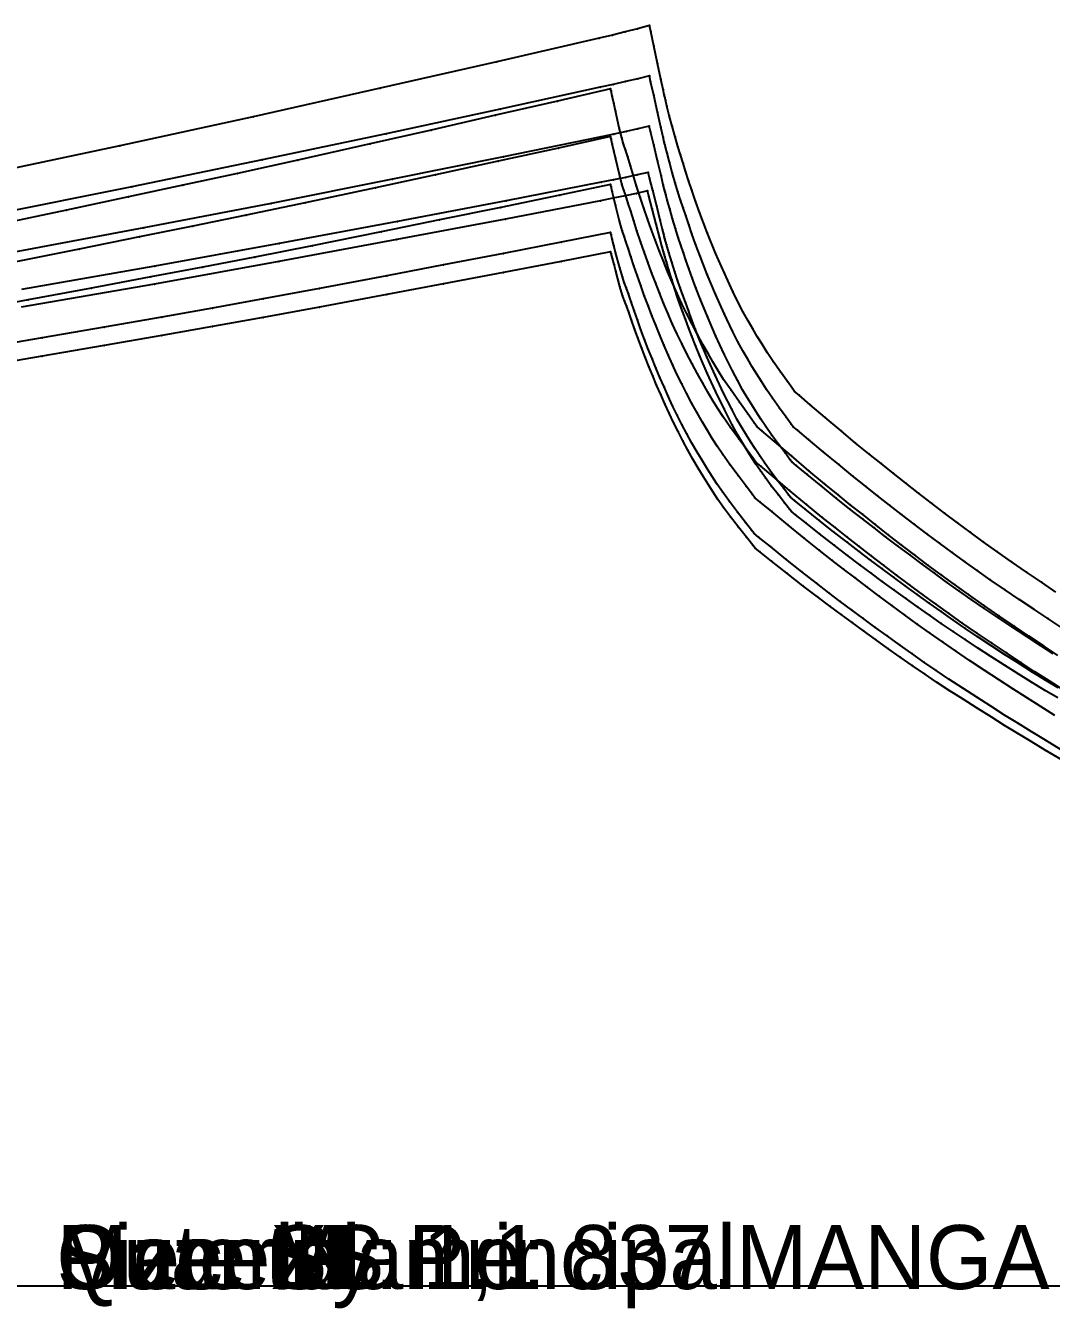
# Model space of a CAD drawing. Extents: x 50 to 2594, y 47 to 2136.
# Drawn here: x 2308.7 to 2469.1, y 873.5 to 1074 of the extents above; entities that cross this region are included whole.
import ezdxf

# ---------------------------------------------------------------- set-up
doc = ezdxf.new("R2010")
doc.units = 0

# ---------------------------------------------------------------- blocks, each defined once
blk = doc.blocks.new('837.MANGA_XS')
at = {"layer": '1'}
blk.add_lwpolyline([(2470.107, 968.924), (2468.06, 970.164), (2466.029, 971.409), (2463.937, 972.707), (2461.791, 974.054), (2459.641, 975.423), (2457.536, 976.786), (2455.611, 978.054), (2453.742, 979.311), (2451.899, 980.572), (2450.054, 981.856), (2448.183, 983.177), (2446.31, 984.516), (2444.462, 985.849), (2442.666, 987.155), (2440.904, 988.447), (2439.128, 989.764), (2437.246, 991.186), (2435.162, 992.789), (2432.863, 994.583), (2430.693, 996.293), (2429.078, 997.572), (2428.445, 998.075), (2428.143, 998.451), (2427.377, 999.414), (2426.357, 1000.715), (2425.292, 1002.108), (2424.398, 1003.329), (2423.614, 1004.448), (2422.904, 1005.504), (2422.23, 1006.536), (2421.525, 1007.634), (2420.799, 1008.807), (2420.032, 1010.114), (2419.204, 1011.614), (2417.918, 1014.121), (2416.575, 1016.902), (2415.28, 1019.724), (2414.135, 1022.353), (2413.449, 1024.024), (2412.865, 1025.516), (2412.354, 1026.874), (2411.884, 1028.142), (2411.475, 1029.243), (2411.065, 1030.359), (2410.644, 1031.543), (2410.204, 1032.846), (2409.728, 1034.337), (2409.273, 1035.817), (2408.889, 1037.092), (2408.63, 1037.967), (2408.529, 1038.313), (2408.433, 1038.675), (2408.248, 1039.395), (2407.882, 1040.816), (2407.317, 1042.991), (2406.685, 1045.421), (2406.171, 1047.398), (2405.958, 1048.214), (2404.228, 1047.817), (2402.421, 1047.435), (2400.542, 1047.058), (2398.601, 1046.68), (2383.719, 1043.81), (2366.745, 1040.587), (2348.252, 1037.151), (2328.81, 1033.645), (2307.949, 1030.019)], dxfattribs=at)
at = {"layer": '14'}
blk.add_lwpolyline([(2470.624, 959.313), (2468.158, 960.778), (2465.945, 962.104), (2463.867, 963.362), (2461.805, 964.626), (2459.672, 965.949), (2457.484, 967.322), (2455.291, 968.718), (2453.141, 970.109), (2451.165, 971.411), (2449.243, 972.702), (2447.345, 974), (2445.441, 975.326), (2443.521, 976.683), (2441.606, 978.052), (2439.734, 979.402), (2437.947, 980.699), (2436.215, 981.964), (2434.457, 983.265), (2432.518, 984.729), (2430.243, 986.481), (2427.749, 988.432), (2425.33, 990.339), (2423.501, 991.787), (2422.777, 992.362), (2422.395, 992.839), (2421.437, 994.043), (2420.188, 995.628), (2418.933, 997.251), (2417.833, 998.726), (2416.954, 999.971), (2416.201, 1001.102), (2415.48, 1002.237), (2414.7, 1003.495), (2413.883, 1004.844), (2413.054, 1006.251), (2412.242, 1007.682), (2411.46, 1009.124), (2410.716, 1010.562), (2410.002, 1012.002), (2409.313, 1013.449), (2408.649, 1014.896), (2408.001, 1016.351), (2407.371, 1017.811), (2406.758, 1019.271), (2406.16, 1020.733), (2405.575, 1022.204), (2405, 1023.697), (2404.432, 1025.226), (2403.921, 1026.648), (2403.437, 1028.018), (2403.002, 1029.246), (2402.641, 1030.238), (2402.349, 1031.008), (2402.048, 1031.871), (2401.628, 1033.269), (2400.977, 1035.643), (2400.702, 1036.675), (2400.443, 1037.661), (2400.249, 1038.399), (2400.173, 1038.689), (2392.422, 1037.188), (2383.429, 1035.46), (2374.052, 1033.67), (2365.148, 1031.984), (2354.637, 1030.021), (2345.845, 1028.413), (2337.914, 1026.997), (2329.991, 1025.606), (2320.955, 1024.034), (2311.275, 1022.365), (2301.242, 1020.655)], dxfattribs=at)
at = {"layer": '2'}
for p in [(2405.958, 1048.214), (2400.173, 1038.689), (2428.445, 998.075), (2422.777, 992.362)]:
    blk.add_point(p, dxfattribs=at)
at = {"layer": '3'}
for p in [(2400.542, 1047.058), (2402.421, 1047.435), (2404.228, 1047.817), (2406.171, 1047.398), (2398.601, 1046.68), (2406.685, 1045.421), (2383.719, 1043.81), (2407.317, 1042.991), (2366.745, 1040.587), (2407.882, 1040.816), (2408.248, 1039.395), (2348.252, 1037.151), (2392.422, 1037.188), (2400.249, 1038.399), (2400.443, 1037.661), (2408.433, 1038.675), (2408.529, 1038.313), (2408.63, 1037.967), (2408.889, 1037.092), (2383.429, 1035.46), (2400.702, 1036.675), (2400.977, 1035.643), (2409.273, 1035.817), (2328.81, 1033.645), (2374.052, 1033.67), (2401.628, 1033.269), (2409.728, 1034.337), (2365.148, 1031.984), (2402.048, 1031.871), (2402.349, 1031.008), (2410.204, 1032.846), (2410.644, 1031.543), (2354.637, 1030.021), (2402.641, 1030.238), (2403.002, 1029.246), (2411.065, 1030.359), (2411.475, 1029.243), (2337.914, 1026.997), (2345.845, 1028.413), (2403.437, 1028.018), (2411.884, 1028.142), (2329.991, 1025.606), (2403.921, 1026.648), (2404.432, 1025.226), (2412.354, 1026.874), (2412.865, 1025.516), (2320.955, 1024.034), (2405, 1023.697), (2413.449, 1024.024), (2311.275, 1022.365), (2405.575, 1022.204), (2414.135, 1022.353), (2406.16, 1020.733), (2406.758, 1019.271), (2415.28, 1019.724), (2407.371, 1017.811), (2416.575, 1016.902), (2408.001, 1016.351), (2408.649, 1014.896), (2409.313, 1013.449), (2417.918, 1014.121), (2410.002, 1012.002), (2419.204, 1011.614), (2410.716, 1010.562), (2411.46, 1009.124), (2420.032, 1010.114), (2412.242, 1007.682), (2420.799, 1008.807), (2421.525, 1007.634), (2413.054, 1006.251), (2413.883, 1004.844), (2422.23, 1006.536), (2422.904, 1005.504), (2414.7, 1003.495), (2423.614, 1004.448), (2424.398, 1003.329), (2415.48, 1002.237), (2416.201, 1001.102), (2425.292, 1002.108), (2416.954, 999.971), (2426.357, 1000.715), (2427.377, 999.414), (2417.833, 998.726), (2418.933, 997.251), (2428.143, 998.451), (2429.078, 997.572), (2420.188, 995.628), (2430.693, 996.293), (2421.437, 994.043), (2422.395, 992.839), (2432.863, 994.583), (2435.162, 992.789), (2423.501, 991.787), (2437.246, 991.186), (2425.33, 990.339), (2439.128, 989.764), (2427.749, 988.432), (2440.904, 988.447), (2442.666, 987.155), (2430.243, 986.481), (2444.462, 985.849), (2432.518, 984.729), (2434.457, 983.265), (2446.31, 984.516), (2448.183, 983.177), (2436.215, 981.964), (2450.054, 981.856), (2437.947, 980.699), (2439.734, 979.402), (2451.899, 980.572), (2453.742, 979.311), (2441.606, 978.052), (2455.611, 978.054), (2457.536, 976.786), (2443.521, 976.683), (2445.441, 975.326), (2459.641, 975.423), (2447.345, 974), (2461.791, 974.054), (2449.243, 972.702), (2451.165, 971.411), (2463.937, 972.707), (2466.029, 971.409), (2453.141, 970.109), (2455.291, 968.718), (2468.06, 970.164), (2457.484, 967.322), (2459.672, 965.949), (2461.805, 964.626), (2463.867, 963.362), (2465.945, 962.104), (2468.158, 960.778)]:
    blk.add_point(p, dxfattribs=at)
at = {"layer": '4'}
for p in [(2428.445, 998.075, 5), (2422.777, 992.362, 5)]:
    blk.add_point(p, dxfattribs=at)
at = {"layer": '7'}
blk.add_line((2140.733, 877), (2486.433, 877), dxfattribs=at)
at = {"layer": '1'}
for s in ['Size: XS', 'Quantity: 1,1', 'Piece Name: 837.MANGA', 'Material: Principal']:
    blk.add_text(s, height=10, dxfattribs=at).set_placement((2313.5, 876.5))
blk = doc.blocks.new('837.MANGA_S')
at = {"layer": '1'}
blk.add_lwpolyline([(2470.157, 970.482), (2468.099, 971.754), (2466.059, 973.03), (2463.956, 974.36), (2461.8, 975.741), (2459.64, 977.143), (2457.524, 978.539), (2455.591, 979.839), (2453.713, 981.125), (2451.862, 982.417), (2450.01, 983.731), (2448.131, 985.082), (2446.25, 986.452), (2444.395, 987.816), (2442.592, 989.151), (2440.822, 990.472), (2439.04, 991.82), (2437.151, 993.273), (2435.059, 994.911), (2432.752, 996.746), (2430.575, 998.493), (2428.955, 999.8), (2428.32, 1000.314), (2428.018, 1000.696), (2427.253, 1001.673), (2426.235, 1002.996), (2425.173, 1004.41), (2424.28, 1005.65), (2423.499, 1006.786), (2422.792, 1007.858), (2422.121, 1008.904), (2421.419, 1010.019), (2420.696, 1011.209), (2419.933, 1012.534), (2419.111, 1014.055), (2417.834, 1016.596), (2416.503, 1019.414), (2415.22, 1022.272), (2414.088, 1024.935), (2413.41, 1026.627), (2412.834, 1028.138), (2412.329, 1029.513), (2411.866, 1030.797), (2411.463, 1031.911), (2411.058, 1033.04), (2410.645, 1034.238), (2410.212, 1035.558), (2409.744, 1037.066), (2409.297, 1038.563), (2408.921, 1039.853), (2408.667, 1040.739), (2408.569, 1041.089), (2408.474, 1041.455), (2408.294, 1042.183), (2407.936, 1043.62), (2407.386, 1045.819), (2406.769, 1048.277), (2406.266, 1050.276), (2406.059, 1051.102), (2404.329, 1050.703), (2402.52, 1050.318), (2400.642, 1049.939), (2398.7, 1049.558), (2383.813, 1046.669), (2366.834, 1043.423), (2348.334, 1039.964), (2328.886, 1036.432), (2308.019, 1032.78)], dxfattribs=at)
at = {"layer": '14'}
blk.add_lwpolyline([(2470.666, 960.807), (2468.186, 962.311), (2465.961, 963.671), (2463.872, 964.962), (2461.799, 966.258), (2459.655, 967.615), (2457.456, 969.023), (2455.252, 970.454), (2453.091, 971.88), (2451.106, 973.214), (2449.175, 974.536), (2447.268, 975.867), (2445.355, 977.224), (2443.427, 978.613), (2441.503, 980.015), (2439.623, 981.396), (2437.828, 982.724), (2436.089, 984.018), (2434.324, 985.349), (2432.377, 986.847), (2430.093, 988.639), (2427.59, 990.634), (2425.162, 992.584), (2423.327, 994.064), (2422.6, 994.652), (2422.218, 995.138), (2421.261, 996.363), (2420.013, 997.977), (2418.758, 999.629), (2417.66, 1001.131), (2416.783, 1002.397), (2416.032, 1003.547), (2415.314, 1004.701), (2414.537, 1005.979), (2413.723, 1007.351), (2412.898, 1008.781), (2412.09, 1010.235), (2411.313, 1011.7), (2410.574, 1013.16), (2409.866, 1014.622), (2409.182, 1016.091), (2408.524, 1017.56), (2407.883, 1019.037), (2407.259, 1020.518), (2406.653, 1022), (2406.061, 1023.483), (2405.483, 1024.975), (2404.916, 1026.49), (2404.356, 1028.041), (2403.852, 1029.483), (2403.375, 1030.872), (2402.947, 1032.117), (2402.591, 1033.124), (2402.302, 1033.905), (2402.006, 1034.78), (2401.594, 1036.197), (2400.958, 1038.602), (2400.69, 1039.648), (2400.436, 1040.647), (2400.247, 1041.395), (2400.173, 1041.689), (2392.422, 1040.175), (2383.43, 1038.432), (2374.053, 1036.626), (2365.15, 1034.925), (2354.64, 1032.944), (2345.848, 1031.321), (2337.918, 1029.891), (2329.995, 1028.487), (2320.959, 1026.9), (2311.279, 1025.215), (2301.247, 1023.488)], dxfattribs=at)
at = {"layer": '2'}
for p in [(2406.059, 1051.102), (2400.173, 1041.689), (2428.32, 1000.314), (2422.6, 994.652)]:
    blk.add_point(p, dxfattribs=at)
at = {"layer": '3'}
for p in [(2398.7, 1049.558), (2400.642, 1049.939), (2402.52, 1050.318), (2404.329, 1050.703), (2406.266, 1050.276), (2406.769, 1048.277), (2383.813, 1046.669), (2407.386, 1045.819), (2366.834, 1043.423), (2407.936, 1043.62), (2400.247, 1041.395), (2408.294, 1042.183), (2408.474, 1041.455), (2408.569, 1041.089), (2348.334, 1039.964), (2392.422, 1040.175), (2400.436, 1040.647), (2400.69, 1039.648), (2408.667, 1040.739), (2408.921, 1039.853), (2383.43, 1038.432), (2400.958, 1038.602), (2409.297, 1038.563), (2409.744, 1037.066), (2328.886, 1036.432), (2365.15, 1034.925), (2374.053, 1036.626), (2401.594, 1036.197), (2410.212, 1035.558), (2354.64, 1032.944), (2402.006, 1034.78), (2402.302, 1033.905), (2402.591, 1033.124), (2410.645, 1034.238), (2411.058, 1033.04), (2345.848, 1031.321), (2402.947, 1032.117), (2411.463, 1031.911), (2337.918, 1029.891), (2403.375, 1030.872), (2403.852, 1029.483), (2411.866, 1030.797), (2412.329, 1029.513), (2320.959, 1026.9), (2329.995, 1028.487), (2404.356, 1028.041), (2412.834, 1028.138), (2311.279, 1025.215), (2404.916, 1026.49), (2405.483, 1024.975), (2413.41, 1026.627), (2414.088, 1024.935), (2406.061, 1023.483), (2406.653, 1022), (2415.22, 1022.272), (2407.259, 1020.518), (2407.883, 1019.037), (2416.503, 1019.414), (2408.524, 1017.56), (2409.182, 1016.091), (2417.834, 1016.596), (2409.866, 1014.622), (2410.574, 1013.16), (2419.111, 1014.055), (2411.313, 1011.7), (2419.933, 1012.534), (2420.696, 1011.209), (2412.09, 1010.235), (2421.419, 1010.019), (2422.121, 1008.904), (2412.898, 1008.781), (2413.723, 1007.351), (2422.792, 1007.858), (2414.537, 1005.979), (2423.499, 1006.786), (2424.28, 1005.65), (2415.314, 1004.701), (2416.032, 1003.547), (2425.173, 1004.41), (2426.235, 1002.996), (2416.783, 1002.397), (2417.66, 1001.131), (2427.253, 1001.673), (2418.758, 999.629), (2428.018, 1000.696), (2428.955, 999.8), (2420.013, 997.977), (2430.575, 998.493), (2421.261, 996.363), (2422.218, 995.138), (2432.752, 996.746), (2435.059, 994.911), (2423.327, 994.064), (2437.151, 993.273), (2425.162, 992.584), (2439.04, 991.82), (2427.59, 990.634), (2440.822, 990.472), (2442.592, 989.151), (2430.093, 988.639), (2432.377, 986.847), (2444.395, 987.816), (2434.324, 985.349), (2446.25, 986.452), (2448.131, 985.082), (2436.089, 984.018), (2450.01, 983.731), (2437.828, 982.724), (2439.623, 981.396), (2451.862, 982.417), (2453.713, 981.125), (2441.503, 980.015), (2455.591, 979.839), (2443.427, 978.613), (2445.355, 977.224), (2457.524, 978.539), (2459.64, 977.143), (2447.268, 975.867), (2461.8, 975.741), (2449.175, 974.536), (2451.106, 973.214), (2463.956, 974.36), (2466.059, 973.03), (2453.091, 971.88), (2468.099, 971.754), (2455.252, 970.454), (2457.456, 969.023), (2459.655, 967.615), (2461.799, 966.258), (2463.872, 964.962), (2465.961, 963.671), (2468.186, 962.311)]:
    blk.add_point(p, dxfattribs=at)
at = {"layer": '4'}
for p in [(2428.32, 1000.314, 5), (2422.6, 994.652, 5)]:
    blk.add_point(p, dxfattribs=at)
at = {"layer": '7'}
blk.add_line((2140.733, 877), (2486.433, 877), dxfattribs=at)
at = {"layer": '1'}
for s in ['Size: S', 'Quantity: 1,1', 'Piece Name: 837.MANGA', 'Material: Principal']:
    blk.add_text(s, height=10, dxfattribs=at).set_placement((2313.5, 876.5))
blk = doc.blocks.new('837.MANGA_M')
at = {"layer": '1'}
blk.add_lwpolyline([(2469.419, 975.831), (2467.32, 977.174), (2465.157, 978.574), (2462.94, 980.026), (2460.718, 981.501), (2458.542, 982.969), (2456.555, 984.335), (2454.624, 985.687), (2452.721, 987.044), (2450.817, 988.424), (2448.886, 989.843), (2446.953, 991.281), (2445.047, 992.713), (2443.194, 994.115), (2441.376, 995.502), (2439.545, 996.916), (2437.605, 998.44), (2435.456, 1000.159), (2433.087, 1002.083), (2430.851, 1003.915), (2429.188, 1005.285), (2428.535, 1005.824), (2428.23, 1006.221), (2427.454, 1007.236), (2426.421, 1008.608), (2425.345, 1010.076), (2424.441, 1011.363), (2423.651, 1012.541), (2422.936, 1013.652), (2422.257, 1014.737), (2421.548, 1015.892), (2420.818, 1017.125), (2420.048, 1018.497), (2419.22, 1020.072), (2417.936, 1022.701), (2416.599, 1025.617), (2415.312, 1028.573), (2414.179, 1031.327), (2413.501, 1033.076), (2412.925, 1034.637), (2412.422, 1036.058), (2411.96, 1037.384), (2411.558, 1038.535), (2411.156, 1039.702), (2410.744, 1040.94), (2410.314, 1042.303), (2409.85, 1043.86), (2409.408, 1045.406), (2409.036, 1046.738), (2408.785, 1047.652), (2408.688, 1048.014), (2408.595, 1048.392), (2408.417, 1049.143), (2408.066, 1050.626), (2407.526, 1052.895), (2406.92, 1055.431), (2406.426, 1057.495), (2406.222, 1058.347), (2404.45, 1057.917), (2402.597, 1057.502), (2400.672, 1057.091), (2398.683, 1056.678), (2383.429, 1053.543), (2366.031, 1050.018), (2347.073, 1046.256), (2327.143, 1042.41), (2305.756, 1038.423)], dxfattribs=at)
at = {"layer": '14'}
blk.add_lwpolyline([(2469.647, 966.197), (2467.356, 967.631), (2465.204, 968.993), (2463.07, 970.36), (2460.862, 971.79), (2458.598, 973.274), (2456.329, 974.783), (2454.105, 976.284), (2452.062, 977.689), (2450.074, 979.082), (2448.112, 980.482), (2446.145, 981.91), (2444.161, 983.372), (2442.182, 984.846), (2440.249, 986.299), (2438.403, 987.695), (2436.614, 989.056), (2434.799, 990.456), (2432.798, 992.03), (2430.45, 993.913), (2427.877, 996.009), (2425.382, 998.057), (2423.496, 999.612), (2422.749, 1000.229), (2422.36, 1000.737), (2421.386, 1002.017), (2420.117, 1003.703), (2418.841, 1005.43), (2417.725, 1006.997), (2416.834, 1008.319), (2416.073, 1009.519), (2415.345, 1010.722), (2414.558, 1012.055), (2413.734, 1013.485), (2412.9, 1014.975), (2412.084, 1016.49), (2411.299, 1018.016), (2410.553, 1019.536), (2409.84, 1021.058), (2409.153, 1022.587), (2408.491, 1024.115), (2407.848, 1025.652), (2407.222, 1027.193), (2406.614, 1028.734), (2406.022, 1030.276), (2405.444, 1031.827), (2404.877, 1033.402), (2404.318, 1035.014), (2403.817, 1036.512), (2403.341, 1037.956), (2402.915, 1039.25), (2402.561, 1040.296), (2402.272, 1041.108), (2401.978, 1042.017), (2401.57, 1043.488), (2400.944, 1045.985), (2400.68, 1047.071), (2400.431, 1048.108), (2400.246, 1048.884), (2400.173, 1049.189), (2392.23, 1047.537), (2383.015, 1045.633), (2373.406, 1043.66), (2364.281, 1041.801), (2353.51, 1039.634), (2344.499, 1037.858), (2336.371, 1036.289), (2328.25, 1034.748), (2318.988, 1033.004), (2309.066, 1031.151), (2298.782, 1029.251)], dxfattribs=at)
at = {"layer": '2'}
for p in [(2406.222, 1058.347), (2400.173, 1049.189), (2428.535, 1005.824), (2422.749, 1000.229)]:
    blk.add_point(p, dxfattribs=at)
at = {"layer": '3'}
for p in [(2400.672, 1057.091), (2402.597, 1057.502), (2404.45, 1057.917), (2406.426, 1057.495), (2398.683, 1056.678), (2406.92, 1055.431), (2383.429, 1053.543), (2407.526, 1052.895), (2366.031, 1050.018), (2408.066, 1050.626), (2408.417, 1049.143), (2392.23, 1047.537), (2400.246, 1048.884), (2400.431, 1048.108), (2400.68, 1047.071), (2408.595, 1048.392), (2408.688, 1048.014), (2408.785, 1047.652), (2347.073, 1046.256), (2383.015, 1045.633), (2400.944, 1045.985), (2409.036, 1046.738), (2409.408, 1045.406), (2373.406, 1043.66), (2401.57, 1043.488), (2409.85, 1043.86), (2327.143, 1042.41), (2364.281, 1041.801), (2401.978, 1042.017), (2402.272, 1041.108), (2410.314, 1042.303), (2410.744, 1040.94), (2353.51, 1039.634), (2402.561, 1040.296), (2402.915, 1039.25), (2411.156, 1039.702), (2344.499, 1037.858), (2403.341, 1037.956), (2411.558, 1038.535), (2411.96, 1037.384), (2336.371, 1036.289), (2403.817, 1036.512), (2404.318, 1035.014), (2412.422, 1036.058), (2318.988, 1033.004), (2328.25, 1034.748), (2404.877, 1033.402), (2412.925, 1034.637), (2413.501, 1033.076), (2309.066, 1031.151), (2405.444, 1031.827), (2414.179, 1031.327), (2406.022, 1030.276), (2406.614, 1028.734), (2407.222, 1027.193), (2415.312, 1028.573), (2407.848, 1025.652), (2416.599, 1025.617), (2408.491, 1024.115), (2409.153, 1022.587), (2409.84, 1021.058), (2417.936, 1022.701), (2410.553, 1019.536), (2419.22, 1020.072), (2411.299, 1018.016), (2420.048, 1018.497), (2420.818, 1017.125), (2412.084, 1016.49), (2412.9, 1014.975), (2421.548, 1015.892), (2413.734, 1013.485), (2422.257, 1014.737), (2422.936, 1013.652), (2414.558, 1012.055), (2423.651, 1012.541), (2424.441, 1011.363), (2415.345, 1010.722), (2416.073, 1009.519), (2425.345, 1010.076), (2416.834, 1008.319), (2417.725, 1006.997), (2426.421, 1008.608), (2427.454, 1007.236), (2418.841, 1005.43), (2428.23, 1006.221), (2429.188, 1005.285), (2420.117, 1003.703), (2430.851, 1003.915), (2421.386, 1002.017), (2433.087, 1002.083), (2422.36, 1000.737), (2423.496, 999.612), (2435.456, 1000.159), (2425.382, 998.057), (2437.605, 998.44), (2439.545, 996.916), (2427.877, 996.009), (2441.376, 995.502), (2430.45, 993.913), (2443.194, 994.115), (2432.798, 992.03), (2445.047, 992.713), (2446.953, 991.281), (2434.799, 990.456), (2436.614, 989.056), (2448.886, 989.843), (2438.403, 987.695), (2450.817, 988.424), (2452.721, 987.044), (2440.249, 986.299), (2442.182, 984.846), (2454.624, 985.687), (2444.161, 983.372), (2456.555, 984.335), (2458.542, 982.969), (2446.145, 981.91), (2460.718, 981.501), (2448.112, 980.482), (2450.074, 979.082), (2462.94, 980.026), (2452.062, 977.689), (2465.157, 978.574), (2467.32, 977.174), (2454.105, 976.284), (2456.329, 974.783), (2458.598, 973.274), (2460.862, 971.79), (2463.07, 970.36), (2465.204, 968.993), (2467.356, 967.631)]:
    blk.add_point(p, dxfattribs=at)
at = {"layer": '4'}
for p in [(2428.535, 1005.824, 5), (2422.749, 1000.229, 5)]:
    blk.add_point(p, dxfattribs=at)
at = {"layer": '7'}
blk.add_line((2134.546, 877), (2488.122, 877), dxfattribs=at)
at = {"layer": '1'}
for s in ['Size: M', 'Quantity: 1,1', 'Piece Name: 837.MANGA', 'Material: Principal']:
    blk.add_text(s, height=10, dxfattribs=at).set_placement((2313.5, 876.5))
blk = doc.blocks.new('837.MANGA_L')
at = {"layer": '1'}
blk.add_lwpolyline([(2470.736, 979.913), (2468.578, 981.323), (2466.354, 982.792), (2464.075, 984.316), (2461.792, 985.863), (2459.556, 987.403), (2457.514, 988.836), (2455.53, 990.253), (2453.575, 991.675), (2451.62, 993.121), (2449.637, 994.608), (2447.652, 996.115), (2445.694, 997.614), (2443.792, 999.083), (2441.925, 1000.535), (2440.045, 1002.016), (2438.053, 1003.612), (2435.848, 1005.41), (2433.417, 1007.424), (2431.123, 1009.341), (2429.415, 1010.774), (2428.746, 1011.338), (2428.433, 1011.754), (2427.64, 1012.819), (2426.585, 1014.259), (2425.485, 1015.799), (2424.563, 1017.147), (2423.756, 1018.382), (2423.027, 1019.546), (2422.336, 1020.682), (2421.613, 1021.892), (2420.871, 1023.182), (2420.089, 1024.619), (2419.248, 1026.266), (2417.948, 1029.016), (2416.596, 1032.063), (2415.297, 1035.152), (2414.154, 1038.028), (2413.472, 1039.855), (2412.894, 1041.485), (2412.389, 1042.968), (2411.926, 1044.353), (2411.523, 1045.554), (2411.12, 1046.772), (2410.708, 1048.064), (2410.278, 1049.486), (2409.817, 1051.11), (2409.377, 1052.723), (2409.007, 1054.112), (2408.758, 1055.065), (2408.662, 1055.442), (2408.57, 1055.836), (2408.396, 1056.619), (2408.05, 1058.165), (2407.517, 1060.531), (2406.92, 1063.174), (2406.433, 1065.325), (2406.232, 1066.213), (2404.419, 1065.75), (2402.522, 1065.299), (2400.552, 1064.854), (2398.514, 1064.404), (2382.896, 1060.991), (2365.081, 1057.151), (2345.669, 1053.048), (2325.259, 1048.846), (2303.356, 1044.48)], dxfattribs=at)
at = {"layer": '14'}
blk.add_lwpolyline([(2471.108, 970.083), (2468.75, 971.592), (2466.537, 973.024), (2464.34, 974.462), (2462.069, 975.965), (2459.74, 977.526), (2457.406, 979.111), (2455.118, 980.689), (2453.018, 982.165), (2450.974, 983.627), (2448.957, 985.097), (2446.934, 986.596), (2444.895, 988.13), (2442.862, 989.677), (2440.875, 991.202), (2438.978, 992.666), (2437.14, 994.094), (2435.275, 995.562), (2433.218, 997.212), (2430.807, 999.187), (2428.164, 1001.383), (2425.602, 1003.53), (2423.665, 1005.16), (2422.898, 1005.807), (2422.502, 1006.337), (2421.512, 1007.672), (2420.221, 1009.43), (2418.923, 1011.23), (2417.789, 1012.864), (2416.885, 1014.241), (2416.113, 1015.491), (2415.376, 1016.743), (2414.58, 1018.131), (2413.745, 1019.619), (2412.902, 1021.17), (2412.077, 1022.745), (2411.285, 1024.332), (2410.533, 1025.913), (2409.815, 1027.494), (2409.124, 1029.083), (2408.459, 1030.671), (2407.813, 1032.267), (2407.185, 1033.868), (2406.576, 1035.467), (2405.983, 1037.069), (2405.405, 1038.68), (2404.839, 1040.314), (2404.281, 1041.987), (2403.781, 1043.542), (2403.308, 1045.04), (2402.884, 1046.382), (2402.53, 1047.468), (2402.242, 1048.31), (2401.949, 1049.254), (2401.547, 1050.78), (2400.93, 1053.368), (2400.671, 1054.494), (2400.427, 1055.568), (2400.244, 1056.373), (2400.173, 1056.689), (2392.038, 1054.898), (2382.6, 1052.834), (2372.758, 1050.695), (2363.413, 1048.678), (2352.38, 1046.325), (2343.15, 1044.394), (2334.824, 1042.687), (2326.505, 1041.008), (2317.017, 1039.108), (2306.853, 1037.088)], dxfattribs=at)
at = {"layer": '2'}
for p in [(2406.232, 1066.213), (2400.173, 1056.689), (2428.746, 1011.338), (2422.898, 1005.807)]:
    blk.add_point(p, dxfattribs=at)
at = {"layer": '3'}
for p in [(2402.522, 1065.299), (2404.419, 1065.75), (2406.433, 1065.325), (2398.514, 1064.404), (2400.552, 1064.854), (2406.92, 1063.174), (2382.896, 1060.991), (2407.517, 1060.531), (2365.081, 1057.151), (2408.05, 1058.165), (2400.244, 1056.373), (2400.427, 1055.568), (2408.396, 1056.619), (2408.57, 1055.836), (2408.662, 1055.442), (2408.758, 1055.065), (2345.669, 1053.048), (2392.038, 1054.898), (2400.671, 1054.494), (2400.93, 1053.368), (2409.007, 1054.112), (2382.6, 1052.834), (2409.377, 1052.723), (2409.817, 1051.11), (2372.758, 1050.695), (2401.547, 1050.78), (2401.949, 1049.254), (2410.278, 1049.486), (2325.259, 1048.846), (2363.413, 1048.678), (2402.242, 1048.31), (2402.53, 1047.468), (2410.708, 1048.064), (2352.38, 1046.325), (2402.884, 1046.382), (2403.308, 1045.04), (2411.12, 1046.772), (2411.523, 1045.554), (2343.15, 1044.394), (2403.781, 1043.542), (2411.926, 1044.353), (2412.389, 1042.968), (2326.505, 1041.008), (2334.824, 1042.687), (2404.281, 1041.987), (2412.894, 1041.485), (2317.017, 1039.108), (2404.839, 1040.314), (2413.472, 1039.855), (2405.405, 1038.68), (2405.983, 1037.069), (2414.154, 1038.028), (2406.576, 1035.467), (2415.297, 1035.152), (2407.185, 1033.868), (2407.813, 1032.267), (2416.596, 1032.063), (2408.459, 1030.671), (2409.124, 1029.083), (2417.948, 1029.016), (2409.815, 1027.494), (2410.533, 1025.913), (2419.248, 1026.266), (2411.285, 1024.332), (2420.089, 1024.619), (2420.871, 1023.182), (2412.077, 1022.745), (2412.902, 1021.17), (2421.613, 1021.892), (2413.745, 1019.619), (2422.336, 1020.682), (2423.027, 1019.546), (2414.58, 1018.131), (2423.756, 1018.382), (2424.563, 1017.147), (2415.376, 1016.743), (2416.113, 1015.491), (2425.485, 1015.799), (2416.885, 1014.241), (2417.789, 1012.864), (2426.585, 1014.259), (2418.923, 1011.23), (2427.64, 1012.819), (2428.433, 1011.754), (2420.221, 1009.43), (2429.415, 1010.774), (2431.123, 1009.341), (2421.512, 1007.672), (2433.417, 1007.424), (2422.502, 1006.337), (2423.665, 1005.16), (2435.848, 1005.41), (2425.602, 1003.53), (2438.053, 1003.612), (2428.164, 1001.383), (2440.045, 1002.016), (2430.807, 999.187), (2441.925, 1000.535), (2443.792, 999.083), (2433.218, 997.212), (2445.694, 997.614), (2435.275, 995.562), (2447.652, 996.115), (2437.14, 994.094), (2449.637, 994.608), (2451.62, 993.121), (2438.978, 992.666), (2440.875, 991.202), (2453.575, 991.675), (2442.862, 989.677), (2455.53, 990.253), (2457.514, 988.836), (2444.895, 988.13), (2459.556, 987.403), (2446.934, 986.596), (2448.957, 985.097), (2461.792, 985.863), (2450.974, 983.627), (2464.075, 984.316), (2466.354, 982.792), (2453.018, 982.165), (2468.578, 981.323), (2455.118, 980.689), (2457.406, 979.111), (2459.74, 977.526), (2462.069, 975.965), (2464.34, 974.462), (2466.537, 973.024), (2468.75, 971.592)]:
    blk.add_point(p, dxfattribs=at)
at = {"layer": '4'}
for p in [(2428.746, 1011.338, 5), (2422.898, 1005.807, 5)]:
    blk.add_point(p, dxfattribs=at)
at = {"layer": '7'}
blk.add_line((2140.625, 877), (2486.375, 877), dxfattribs=at)
at = {"layer": '1'}
for s in ['Size: L', 'Quantity: 1,1', 'Piece Name: 837.MANGA', 'Material: Principal']:
    blk.add_text(s, height=10, dxfattribs=at).set_placement((2313.5, 876.5))
blk = doc.blocks.new('837.MANGA_XL')
at = {"layer": '1'}
blk.add_lwpolyline([(2469.832, 985.475), (2467.547, 987.014), (2465.207, 988.61), (2462.862, 990.23), (2460.566, 991.841), (2458.469, 993.34), (2456.432, 994.823), (2454.426, 996.31), (2452.418, 997.823), (2450.383, 999.377), (2448.346, 1000.952), (2446.337, 1002.52), (2444.385, 1004.054), (2442.47, 1005.572), (2440.541, 1007.119), (2438.498, 1008.787), (2436.236, 1010.666), (2433.743, 1012.768), (2431.389, 1014.77), (2429.639, 1016.267), (2428.952, 1016.856), (2428.633, 1017.291), (2427.823, 1018.405), (2426.745, 1019.911), (2425.623, 1021.522), (2424.682, 1022.931), (2423.86, 1024.222), (2423.118, 1025.438), (2422.414, 1026.625), (2421.679, 1027.888), (2420.924, 1029.236), (2420.13, 1030.735), (2419.278, 1032.454), (2417.962, 1035.321), (2416.596, 1038.498), (2415.285, 1041.718), (2414.134, 1044.715), (2413.448, 1046.618), (2412.868, 1048.316), (2412.363, 1049.86), (2411.899, 1051.302), (2411.495, 1052.553), (2411.091, 1053.822), (2410.679, 1055.166), (2410.251, 1056.646), (2409.791, 1058.337), (2409.354, 1060.015), (2408.988, 1061.46), (2408.741, 1062.452), (2408.645, 1062.844), (2408.555, 1063.254), (2408.383, 1064.068), (2408.043, 1065.676), (2407.518, 1068.136), (2406.93, 1070.885), (2406.451, 1073.122), (2406.253, 1074.046), (2404.398, 1073.548), (2402.458, 1073.064), (2400.441, 1072.583), (2398.356, 1072.097), (2382.373, 1068.408), (2364.141, 1064.255), (2344.273, 1059.812), (2323.383, 1055.256), (2300.962, 1050.514)], dxfattribs=at)
at = {"layer": '14'}
blk.add_lwpolyline([(2470.145, 975.553), (2467.869, 977.055), (2465.611, 978.563), (2463.276, 980.141), (2460.882, 981.777), (2458.483, 983.439), (2456.132, 985.093), (2453.973, 986.64), (2451.874, 988.172), (2449.802, 989.712), (2447.724, 991.282), (2445.63, 992.888), (2443.541, 994.508), (2441.501, 996.104), (2439.553, 997.638), (2437.665, 999.132), (2435.75, 1000.668), (2433.639, 1002.395), (2431.164, 1004.461), (2428.452, 1006.758), (2425.822, 1009.003), (2423.834, 1010.708), (2423.047, 1011.384), (2422.645, 1011.936), (2421.637, 1013.326), (2420.325, 1015.157), (2419.006, 1017.03), (2417.854, 1018.731), (2416.936, 1020.164), (2416.153, 1021.463), (2415.407, 1022.765), (2414.601, 1024.207), (2413.757, 1025.753), (2412.904, 1027.364), (2412.07, 1029), (2411.271, 1030.648), (2410.513, 1032.289), (2409.79, 1033.931), (2409.094, 1035.58), (2408.426, 1037.227), (2407.778, 1038.882), (2407.149, 1040.542), (2406.538, 1042.201), (2405.945, 1043.862), (2405.367, 1045.532), (2404.801, 1047.226), (2404.244, 1048.96), (2403.746, 1050.571), (2403.275, 1052.124), (2402.852, 1053.515), (2402.5, 1054.64), (2402.212, 1055.513), (2401.921, 1056.491), (2401.523, 1058.071), (2400.916, 1060.751), (2400.662, 1061.916), (2400.422, 1063.029), (2400.243, 1063.861), (2400.173, 1064.189), (2391.846, 1062.26), (2382.185, 1060.036), (2372.111, 1057.73), (2362.544, 1055.554), (2351.25, 1053.016), (2341.801, 1050.93), (2333.277, 1049.085), (2324.76, 1047.268), (2315.046, 1045.212), (2304.639, 1043.025)], dxfattribs=at)
at = {"layer": '2'}
for p in [(2406.253, 1074.046), (2400.173, 1064.189), (2428.952, 1016.856), (2423.047, 1011.384)]:
    blk.add_point(p, dxfattribs=at)
at = {"layer": '3'}
for p in [(2402.458, 1073.064), (2404.398, 1073.548), (2406.451, 1073.122), (2398.356, 1072.097), (2400.441, 1072.583), (2406.93, 1070.885), (2382.373, 1068.408), (2407.518, 1068.136), (2408.043, 1065.676), (2364.141, 1064.255), (2400.243, 1063.861), (2400.422, 1063.029), (2408.383, 1064.068), (2408.555, 1063.254), (2391.846, 1062.26), (2400.662, 1061.916), (2408.645, 1062.844), (2408.741, 1062.452), (2408.988, 1061.46), (2344.273, 1059.812), (2382.185, 1060.036), (2400.916, 1060.751), (2409.354, 1060.015), (2372.111, 1057.73), (2401.523, 1058.071), (2409.791, 1058.337), (2323.383, 1055.256), (2362.544, 1055.554), (2401.921, 1056.491), (2402.212, 1055.513), (2410.251, 1056.646), (2410.679, 1055.166), (2351.25, 1053.016), (2402.5, 1054.64), (2402.852, 1053.515), (2411.091, 1053.822), (2403.275, 1052.124), (2411.495, 1052.553), (2411.899, 1051.302), (2333.277, 1049.085), (2341.801, 1050.93), (2403.746, 1050.571), (2404.244, 1048.96), (2412.363, 1049.86), (2324.76, 1047.268), (2404.801, 1047.226), (2412.868, 1048.316), (2315.046, 1045.212), (2405.367, 1045.532), (2413.448, 1046.618), (2405.945, 1043.862), (2414.134, 1044.715), (2406.538, 1042.201), (2415.285, 1041.718), (2407.149, 1040.542), (2407.778, 1038.882), (2408.426, 1037.227), (2416.596, 1038.498), (2409.094, 1035.58), (2417.962, 1035.321), (2409.79, 1033.931), (2410.513, 1032.289), (2419.278, 1032.454), (2411.271, 1030.648), (2412.07, 1029), (2420.13, 1030.735), (2420.924, 1029.236), (2412.904, 1027.364), (2421.679, 1027.888), (2413.757, 1025.753), (2422.414, 1026.625), (2423.118, 1025.438), (2414.601, 1024.207), (2423.86, 1024.222), (2424.682, 1022.931), (2415.407, 1022.765), (2416.153, 1021.463), (2425.623, 1021.522), (2416.936, 1020.164), (2426.745, 1019.911), (2417.854, 1018.731), (2419.006, 1017.03), (2427.823, 1018.405), (2428.633, 1017.291), (2420.325, 1015.157), (2429.639, 1016.267), (2421.637, 1013.326), (2431.389, 1014.77), (2422.645, 1011.936), (2433.743, 1012.768), (2423.834, 1010.708), (2425.822, 1009.003), (2436.236, 1010.666), (2438.498, 1008.787), (2440.541, 1007.119), (2428.452, 1006.758), (2442.47, 1005.572), (2431.164, 1004.461), (2444.385, 1004.054), (2433.639, 1002.395), (2446.337, 1002.52), (2448.346, 1000.952), (2435.75, 1000.668), (2437.665, 999.132), (2450.383, 999.377), (2439.553, 997.638), (2452.418, 997.823), (2441.501, 996.104), (2454.426, 996.31), (2456.432, 994.823), (2443.541, 994.508), (2445.63, 992.888), (2458.469, 993.34), (2447.724, 991.282), (2460.566, 991.841), (2449.802, 989.712), (2462.862, 990.23), (2451.874, 988.172), (2465.207, 988.61), (2467.547, 987.014), (2453.973, 986.64), (2456.132, 985.093), (2458.483, 983.439), (2460.882, 981.777), (2463.276, 980.141), (2465.611, 978.563), (2467.869, 977.055)]:
    blk.add_point(p, dxfattribs=at)
at = {"layer": '4'}
for p in [(2428.952, 1016.856, 5), (2423.047, 1011.384, 5)]:
    blk.add_point(p, dxfattribs=at)
at = {"layer": '7'}
blk.add_line((2140.625, 877), (2486.375, 877), dxfattribs=at)
at = {"layer": '1'}
for s in ['Size: XL', 'Quantity: 1,1', 'Piece Name: 837.MANGA', 'Material: Principal']:
    blk.add_text(s, height=10, dxfattribs=at).set_placement((2313.5, 876.5))

msp = doc.modelspace()

# ---------------------------------------------------------------- block references
at = {"layer": '1'}
for name in ['837.MANGA_XL', '837.MANGA_L', '837.MANGA_M', '837.MANGA_S', '837.MANGA_XS']:
    msp.add_blockref(name, (0, 0), dxfattribs=at)

doc.saveas('drawing.dxf')
